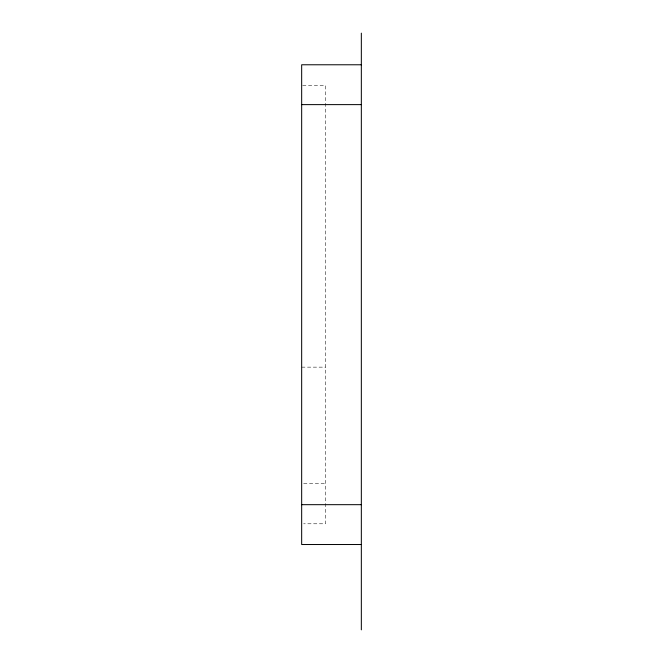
<?xml version="1.0" encoding="UTF-8"?>
<svg xmlns="http://www.w3.org/2000/svg" width="663" height="663" viewBox="0 0 663 663"><rect width="100%" height="100%" fill="white"/><g stroke="black" fill="none" stroke-linecap="round" stroke-linejoin="round"><path stroke-width="0.5" stroke-dasharray="3.31 2.49" d="M302.659 85.51L325.533 85.51L325.533 523.787L303.654 523.787M301.665 367.145L325.533 367.145M303.654 483.725L325.533 483.725"/><path stroke-width="0.99" d="M361.335 64.775L301.665 64.775L301.665 544.522L361.335 544.522M301.665 104.621L361.335 104.621M301.665 504.676L361.335 504.676M361.335 33.15L361.335 629.85"/></g></svg>
